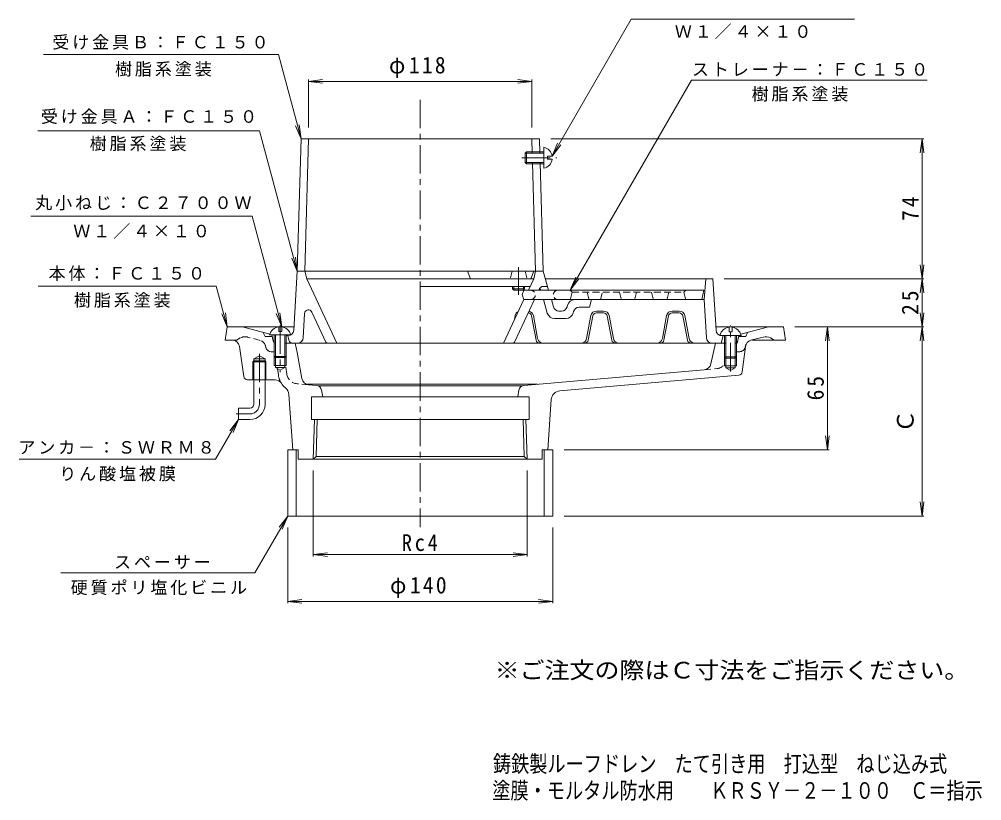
# Model space of a CAD drawing. Units: millimetres, scale not verified. Extents: x -287 to 222, y -345 to 402.
# Drawn here: x -287 to 222, y -345 to 67 of the extents above; entities that cross this region are included whole.
import ezdxf
from ezdxf.enums import TextEntityAlignment as Align

# ---------------------------------------------------------------- set-up
doc = ezdxf.new("R2010")
doc.units = ezdxf.units.MM
doc.header["$LTSCALE"] = 3
doc.linetypes.add('CHAIN1', pattern=[8, 5, -1, 1, -1])
doc.linetypes.add('DASHED1', pattern=[1.8, 1.2, -0.6])
for name, color, linetype, lineweight in [('0-0_通り芯', 3, 'Continuous', 9), ('0-1_躯体', 2, 'Continuous', 9), ('0-2_仕上', 4, 'Continuous', 9), ('0-3_建具', 4, 'Continuous', 9), ('0-4_その他', 7, 'Continuous', 9), ('0-5_寸法', 7, 'Continuous', 9), ('0-6_ハッチ', 4, 'Continuous', 9), ('0-B', 6, 'Continuous', 5)]:
    doc.layers.add(name, color=color, linetype=linetype, lineweight=lineweight)
doc.layers.add('F-5_F-5ﾚｲﾔ', color=6, linetype='Continuous')
doc.styles.add('ＭＳ ゴシック', font='')
doc.styles.get('ＭＳ ゴシック').set_extended_font_data('MS Gothic')

msp = doc.modelspace()

# ---------------------------------------------------------------- linework, layer by layer
at = {"layer": '0-0_通り芯', "linetype": 'CHAIN1'}
for p, q in [((-74.854, 24.894), (-74.854, -200.859)), ((-159.854, -109.349), (-159.854, -136.056)), ((-164.854, -141.056), (-172.106, -141.056))]:
    msp.add_line(p, q, dxfattribs=at)
at = {"layer": '0-0_通り芯'}
for p, q in [((-176.854, -95.056), (-177.854, -102.056)), ((-176.854, -95.056), (-141.58, -95.056)), ((-168.854, -95.056), (-154.328, -98.948)), ((81.367, -95.056), (117.146, -95.056)), ((109.146, -95.056), (94.553, -98.966)), ((-153.322, -99.352), (-152.615, -102.534)), ((93.567, -99.566), (92.646, -103.709)), ((99.914, -102.188), (106.425, -100.444)), ((110.219, -100.943), (112.146, -102.056)), ((-174.323, -102.056), (-177.854, -102.056)), ((-168.099, -121.339), (-170.363, -105.49)), ((-146.366, -103.709), (-140.854, -103.709)), ((78.774, -114.587), (81.146, -103.709)), ((86.658, -103.709), (81.146, -103.709)), ((92.646, -103.709), (91.634, -103.709)), ((96.979, -105.565), (95.344, -118.885)), ((-162.854, -112.056), (-159.854, -110.324)), ((-156.854, -112.056), (-159.854, -110.324)), ((-152.029, -110.665), (-152.029, -115.495)), ((-151.342, -111.352), (-151.342, -116.495)), ((-145.679, -110.665), (-145.679, -115.495)), ((85.971, -110.879), (85.971, -115.709)), ((86.658, -111.566), (86.658, -116.709)), ((92.321, -110.879), (92.321, -115.709)), ((-156.354, -113.556), (-163.354, -113.556)), ((-163.354, -123.056), (-163.354, -113.556)), ((-162.854, -136.056), (-162.854, -112.056)), ((-156.854, -112.056), (-162.854, -112.056)), ((-156.854, -136.056), (-156.854, -112.056)), ((-156.854, -113.056), (-156.354, -113.556)), ((-156.354, -123.056), (-156.354, -113.556)), ((-145.679, -115.495), (-152.029, -115.495)), ((-151.342, -116.495), (-148.854, -117.932)), ((-146.366, -116.495), (-148.854, -117.932)), ((92.321, -115.709), (85.971, -115.709)), ((86.658, -116.709), (89.146, -118.146)), ((91.634, -116.709), (89.146, -118.146)), ((75.214, -117.72), (-20.052, -126.054)), ((93.533, -120.634), (-1.099, -128.913)), ((-151.583, -123.056), (-166.119, -123.056)), ((-12.853, -125.425), (-134.943, -125.425)), ((-129.656, -126.054), (-133.828, -125.689)), ((-128.807, -126.256), (-127.209, -126.256)), ((-20.9, -126.256), (-127.209, -126.256)), ((-144.247, -130.818), (-142.203, -160.056)), ((-132.354, -132.056), (-17.354, -132.056)), ((-126.961, -128.533), (-126.354, -132.056)), ((-22.746, -128.533), (-23.354, -132.056)), ((-17.354, -132.056), (-17.354, -144.056)), ((-5.652, -133.546), (-7.504, -160.056)), ((-170.854, -138.056), (-170.854, -144.056)), ((-164.854, -138.056), (-170.854, -138.056)), ((-164.854, -144.056), (-170.854, -144.056)), ((-131.369, -165.056), (-130.713, -144.056)), ((-129.844, -163.577), (-129.234, -144.056)), ((-19.864, -163.577), (-20.474, -144.056)), ((-18.339, -165.056), (-18.995, -144.056)), ((-139.354, -160.056), (-142.203, -160.056)), ((-10.354, -160.056), (-7.504, -160.056)), ((-10.354, -160.056), (-10.354, -165.056)), ((-129.844, -163.577), (-131.369, -165.056)), ((-19.864, -163.577), (-129.844, -163.577)), ((-19.864, -163.577), (-18.339, -165.056))]:
    msp.add_line(p, q, dxfattribs=at)
at = {"layer": '0-0_通り芯', "linetype": 'DASHED1'}
for p, q in [((-169.927, -100.943), (-171.854, -102.056)), ((-159.498, -102.221), (-166.133, -100.444)), ((-174.323, -102.056), (-171.854, -102.056)), ((-156.486, -105.86), (-156.628, -105.217)), ((96.778, -105.86), (97.146, -104.203)), ((-153.557, -108.209), (-152.029, -108.209)), ((93.85, -108.209), (92.321, -108.209)), ((-145.365, -119.909), (-145.907, -115.495)), ((-150.239, -117.132), (-149.831, -120.458)), ((75.214, -117.72), (82.009, -117.125)), ((-133.828, -125.689), (-139.932, -125.155))]:
    msp.add_line(p, q, dxfattribs=at)
at = {"layer": '0-0_通り芯'}
for points in [[(100.408, -102.056), (118.146, -102.056), (117.146, -95.056)], [(-157.854, -98.003), (-156.854, -100.209), (-153.132, -100.209)], [(98.146, -98.003), (97.146, -100.209), (93.424, -100.209)], [(-137.405, -122.43), (-139.934, -108.701), (-140.854, -103.709)], [(-146.366, -111.352), (-146.366, -116.495), (-151.342, -116.495)], [(91.634, -111.566), (91.634, -116.709), (86.658, -116.709)], [(-156.854, -113.056), (-162.854, -113.056), (-163.354, -113.556)], [(-132.354, -132.056), (-132.354, -144.056), (-17.354, -144.056)], [(-139.354, -160.056), (-139.354, -165.056), (-10.354, -165.056)]]:
    msp.add_lwpolyline(points, dxfattribs=at)
at = {"layer": '0-0_通り芯', "linetype": 'DASHED1'}
for centre, radius, start, end in [((-167.427, -105.273), 5, 75.00006, 120.00027), ((-160.533, -106.085), 4, 12.52866, 74.99944), ((-153.557, -105.209), 3, 192.52892, 270), ((93.85, -105.209), 3, 270, 347.47108), ((81.573, -112.144), 5, 275.00038, 331.60214), ((-139.409, -119.178), 10.5, 186.99995, 212.9081), ((-139.409, -119.178), 6, 186.99995, 265.00014)]:
    msp.add_arc(centre, radius, start, end, dxfattribs=at)
at = {"layer": '0-0_通り芯'}
for centre, radius, start, end in [((107.719, -105.273), 5, 59.99997, 105.00021), ((-174.323, -106.056), 4, 8.12997, 90), ((-151.151, -102.209), 1.5, 192.5282, 262.67474), ((100.949, -106.052), 4, 105.00003, 172.9998), ((74.865, -113.735), 4, 274.9998, 347.69513), ((-166.119, -121.056), 2, 188.13071, 270), ((93.358, -118.642), 2, 275.00128, 353.00052), ((-151.583, -127.056), 4, 32.908, 90), ((-139.409, -119.178), 10.5, 212.9081, 230.66296), ((-133.472, -121.705), 4, 190.43707, 265.00014), ((-129.918, -129.043), 3, 9.78178, 85.00014), ((-19.79, -129.043), 3, 94.99986, 170.21814), ((-149.235, -131.166), 5, 3.99803, 50.66273), ((-0.664, -133.894), 5, 95.00015, 176.00197), ((-164.854, -136.056), 8, 270, 0), ((-164.854, -136.056), 2, 270, 0)]:
    msp.add_arc(centre, radius, start, end, dxfattribs=at)
at = {"layer": '0-0_通り芯', "linetype": 'CHAIN1'}
msp.add_arc((-164.854, -136.056), 5, 270, 0, dxfattribs=at)
at = {"layer": '0-1_躯体'}
for p, q in [((-135.854, -65.709), (-134.854, -69.709)), ((-49.854, -65.709), (-48.354, -69.709)), ((-14.854, -65.709), (-16.354, -69.709)), ((-6.997, -75.709), (-9.854, -65.709)), ((-8.711, -69.709), (79.846, -69.709)), ((75.146, -80.709), (76.146, -69.709)), ((81.477, -96.889), (79.846, -69.709)), ((-16.736, -73.709), (-74.854, -73.709)), ((-7.568, -73.709), (-9.941, -73.709)), ((-9.728, -80.709), (-7.7, -87.808)), ((-4.475, -84.533), (-5.568, -80.709)), ((15.646, -80.709), (14.646, -84.709)), ((73.946, -80.709), (75.146, -80.709)), ((76.357, -100.889), (75.146, -80.709)), ((2.889, -83.739), (2.714, -84.437)), ((9.112, -84.709), (14.646, -84.709)), ((-136.688, -100.885), (-135.929, -87.989)), ((-25.065, -91.407), (-24.643, -89.156)), ((-13.66, -102.078), (-16.048, -89.34)), ((-12.795, -101.262), (-15.065, -89.156)), ((-3.854, -90.709), (2.146, -90.709)), ((-1.591, -86.709), (-0.196, -86.709)), ((6.027, -87.679), (6.201, -86.981)), ((13.088, -101.262), (15.357, -89.156)), ((13.952, -102.078), (16.34, -89.34)), ((21.986, -86.709), (18.306, -86.709)), ((18.306, -87.709), (21.986, -87.709)), ((26.34, -102.078), (23.952, -89.34)), ((27.205, -101.262), (24.935, -89.156)), ((53.088, -101.262), (55.357, -89.156)), ((53.952, -102.078), (56.34, -89.34)), ((61.986, -86.709), (58.306, -86.709)), ((58.306, -87.709), (61.986, -87.709)), ((66.34, -102.078), (63.952, -89.34)), ((67.205, -101.262), (64.935, -89.156)), ((-144.683, -99.709), (-145.679, -99.709)), ((-144.233, -102.194), (-144.854, -99.709)), ((84.146, -103.709), (85.146, -99.709)), ((84.472, -99.709), (85.971, -99.709)), ((-140.854, -103.709), (81.146, -103.709))]:
    msp.add_line(p, q, dxfattribs=at)
at = {"layer": '0-1_躯体', "linetype": 'DASHED1'}
for p, q in [((-49.854, -65.709), (-14.854, -65.709)), ((-26.354, -65.709), (-27.354, -69.709)), ((-19.354, -65.709), (-18.354, -69.709))]:
    msp.add_line(p, q, dxfattribs=at)
at = {"layer": '0-1_躯体'}
for points in [[(-141.688, -96.885), (-139.854, -65.709), (-9.854, -65.709)], [(-134.854, -69.709), (-14.854, -69.709), (-13.854, -65.709)]]:
    msp.add_lwpolyline(points, dxfattribs=at)
for centre, radius, start, end in [((-13.991, -76.709), 3, 19.47377, 40.35425), ((6.769, -84.709), 4, 90, 165.96428), ((-1.591, -83.709), 3, 195.94618, 270), ((-0.196, -83.709), 3, 270, 345.9641), ((9.112, -87.709), 3, 90, 165.9641), ((-21.694, -89.709), 3, 115.66066, 169.38043), ((-18.014, -89.709), 2, 10.61957, 83.96979), ((-18.014, -89.709), 3, 10.61957, 77.44492), ((-3.854, -86.709), 4, 195.94569, 270), ((2.146, -86.709), 4, 270, 345.96428), ((18.306, -89.709), 3, 90, 169.38043), ((18.306, -89.709), 2, 90, 169.38043), ((21.986, -89.709), 3, 10.61957, 90), ((21.986, -89.709), 2, 10.61957, 90), ((58.306, -89.709), 3, 90, 169.38043), ((58.306, -89.709), 2, 90, 169.38043), ((61.986, -89.709), 3, 10.61957, 90), ((61.986, -89.709), 2, 10.61957, 90), ((-144.683, -96.709), 3, 270, 356.63333), ((-139.682, -100.709), 3, 270, 356.63333), ((-9.847, -100.709), 3, 190.61957, 270), ((10.139, -100.709), 3, 270, 349.38043), ((30.153, -100.709), 3, 190.61957, 270), ((50.139, -100.709), 3, 270, 349.38043), ((70.153, -100.709), 3, 190.61957, 270), ((79.352, -100.709), 3, 183.43352, 270), ((84.472, -96.709), 3, 183.43343, 270), ((-142.292, -101.709), 2, 194.03572, 270), ((-11.694, -101.709), 2, 190.61992, 270), ((11.986, -101.709), 2, 270, 349.38008), ((28.306, -101.709), 2, 190.61992, 270), ((51.986, -101.709), 2, 270, 349.38008), ((68.306, -101.709), 2, 190.61992, 270)]:
    msp.add_arc(centre, radius, start, end, dxfattribs=at)
at = {"layer": '0-2_仕上'}
for p, q in [((-137.854, 4.291), (-139.854, -65.709)), ((-137.854, 4.291), (-11.854, 4.291)), ((-133.854, 4.291), (-135.854, -65.709)), ((-15.854, 4.291), (-15.639, -3.221)), ((-11.854, 4.291), (-11.639, -3.221)), ((-15.497, -8.197), (-13.854, -65.709)), ((-11.497, -8.197), (-9.854, -65.709)), ((-118.854, -103.709), (-134.854, -69.709)), ((-17.677, -75.709), (-14.854, -69.709)), ((-12.151, -75.709), (-11.751, -74.857)), ((-30.854, -103.709), (-20.03, -80.709)), ((-25.058, -103.135), (-14.504, -80.709)), ((-124.65, -103.135), (-132.123, -87.255))]:
    msp.add_line(p, q, dxfattribs=at)
for centre, radius, start, end in [((-9.941, -75.709), 2, 90, 154.79889), ((-133.933, -88.106), 2, 25.20126, 176.63335), ((-123.745, -102.709), 1, 205.20079, 270), ((-25.962, -102.709), 1, 270, 334.79921)]:
    msp.add_arc(centre, radius, start, end, dxfattribs=at)
at = {"layer": '0-3_建具'}
for p, q in [((-140.354, -160.056), (-140.354, -195.056)), ((-9.354, -160.056), (-9.354, -195.056)), ((-7.504, -160.056), (-4.854, -160.056)), ((-4.854, -160.056), (-4.854, -195.056)), ((-144.854, -195.056), (-4.854, -195.056))]:
    msp.add_line(p, q, dxfattribs=at)
msp.add_lwpolyline([(-142.203, -160.056), (-144.854, -160.056), (-144.854, -195.056)], dxfattribs=at)
at = {"layer": '0-4_その他'}
for p, q in [((-133.854, 34.654), (-126.418, 35.633)), ((-15.854, 34.654), (-23.29, 35.633)), ((-133.854, 35.554), (-133.854, 10.291)), ((-133.854, 34.654), (-15.854, 34.654)), ((-133.854, 34.654), (-126.418, 33.675)), ((-15.854, 34.654), (-23.29, 33.675)), ((-15.854, 35.554), (-15.854, 10.291)), ((191.22, 4.291), (-5.854, 4.291)), ((190.32, 4.291), (189.341, -3.145)), ((190.32, -69.709), (190.32, 4.291)), ((190.32, 4.291), (191.299, -3.145)), ((190.32, -69.709), (189.341, -62.273)), ((190.32, -69.709), (191.299, -62.273)), ((191.22, -69.709), (85.846, -69.709)), ((190.32, -69.709), (189.341, -77.145)), ((190.32, -95.056), (190.32, -69.709)), ((190.32, -69.709), (191.299, -77.145)), ((190.32, -95.056), (189.341, -87.62)), ((190.32, -95.056), (191.299, -87.62)), ((191.22, -95.056), (123.146, -95.056)), ((140.309, -95.056), (139.33, -102.492)), ((140.309, -160.056), (140.309, -95.056)), ((140.309, -95.056), (141.288, -102.492)), ((190.32, -95.056), (189.341, -102.492)), ((190.32, -195.056), (190.32, -95.056)), ((190.32, -95.056), (191.299, -102.492)), ((140.309, -160.056), (139.33, -152.62)), ((140.309, -160.056), (141.288, -152.62)), ((141.209, -160.056), (1.146, -160.056)), ((-131.369, -216.353), (-131.369, -171.056)), ((-18.339, -216.353), (-18.339, -171.056)), ((190.32, -195.056), (189.341, -187.62)), ((190.32, -195.056), (191.299, -187.62)), ((191.22, -195.056), (1.146, -195.056)), ((-144.854, -241.051), (-144.854, -201.056)), ((-4.854, -241.051), (-4.854, -201.056)), ((-131.369, -215.453), (-123.933, -214.474)), ((-131.369, -215.453), (-18.339, -215.453)), ((-131.369, -215.453), (-123.933, -216.432)), ((-18.339, -215.453), (-25.775, -214.474)), ((-18.339, -215.453), (-25.775, -216.432)), ((-144.854, -240.151), (-137.418, -239.172)), ((-144.854, -240.151), (-4.854, -240.151)), ((-144.854, -240.151), (-137.418, -241.13)), ((-4.854, -240.151), (-12.29, -239.172)), ((-4.854, -240.151), (-12.29, -241.13))]:
    msp.add_line(p, q, dxfattribs=at)
at = {"layer": '0-5_寸法'}
for p, q in [((-5.14, -4.919), (36.653, 67.468)), ((36.653, 67.468), (154.685, 67.468)), ((-149.772, 48.772), (-274.013, 48.772)), ((-137.854, 4.291), (-149.772, 48.772)), ((4.446, -75.709), (68.532, 35.291)), ((68.532, 35.291), (193.102, 35.291)), ((-137.854, 4.291), (-140.724, 11.22)), ((-137.854, 4.291), (-138.833, 11.727)), ((-277.009, 8.425), (-159.718, 8.425)), ((-139.854, -65.709), (-159.718, 8.425)), ((-5.14, -4.919), (-2.27, 2.01)), ((-5.14, -4.919), (-0.574, 1.031)), ((-163.72, -36.597), (-280.615, -36.597)), ((-148.064, -95.027), (-163.72, -36.597)), ((-139.854, -65.709), (-142.724, -58.78)), ((-139.854, -65.709), (-140.833, -58.273)), ((4.446, -75.709), (7.316, -68.78)), ((4.446, -75.709), (9.012, -69.759)), ((-182.607, -73.585), (-276.781, -73.585)), ((-176.854, -95.056), (-182.607, -73.585)), ((-176.854, -95.056), (-179.724, -88.127)), ((-176.854, -95.056), (-177.833, -87.62)), ((-148.064, -95.027), (-150.934, -88.098)), ((-148.064, -95.027), (-149.043, -87.591)), ((-170.854, -144.056), (-182.978, -165.056)), ((-170.854, -144.056), (-175.419, -150.006)), ((-170.854, -144.056), (-173.724, -150.985)), ((-182.978, -165.056), (-286.741, -165.056)), ((-144.854, -195.056), (-162.174, -225.056)), ((-144.854, -195.056), (-149.42, -201.006)), ((-144.854, -195.056), (-147.724, -201.985)), ((-162.174, -225.056), (-264.828, -225.056))]:
    msp.add_line(p, q, dxfattribs=at)
at = {"layer": '0-6_ハッチ'}
for p, q in [((-19.465, -3.221), (-18.778, -2.534)), ((-19.465, -3.221), (-19.465, -8.197)), ((-9.465, -3.221), (-19.465, -3.221)), ((-18.778, -2.534), (-18.778, -8.884)), ((-9.465, -2.534), (-18.778, -2.534)), ((-9.465, -0.119), (-9.465, -11.299)), ((-7.685, -4.919), (-7.685, -6.499)), ((-5.14, -4.919), (-7.685, -4.919)), ((-19.465, -8.197), (-18.778, -8.884)), ((-9.465, -8.197), (-19.465, -8.197)), ((-9.465, -8.884), (-18.778, -8.884)), ((-5.14, -6.499), (-7.685, -6.499)), ((-26.029, -73.709), (-26.029, -75.022)), ((-26.029, -75.022), (-19.679, -75.022)), ((-25.342, -75.709), (-26.029, -75.022)), ((-25.342, -73.709), (-25.342, -75.709)), ((-25.342, -75.709), (-20.366, -75.709)), ((-20.366, -73.709), (-20.366, -75.709)), ((-20.366, -75.709), (-19.679, -75.022)), ((-19.679, -73.709), (-19.679, -75.022)), ((-149.644, -95.027), (-149.644, -97.572)), ((-148.064, -95.027), (-148.064, -97.572)), ((88.356, -95.24), (88.356, -97.786)), ((89.936, -95.24), (89.936, -97.786)), ((-154.444, -99.352), (-143.264, -99.352)), ((-152.029, -99.352), (-152.029, -110.665)), ((-151.342, -99.352), (-151.342, -111.352)), ((-149.644, -97.572), (-148.064, -97.572)), ((-146.366, -99.352), (-146.366, -111.352)), ((-145.679, -99.352), (-145.679, -110.665)), ((83.556, -99.566), (94.736, -99.566)), ((85.971, -99.566), (85.971, -110.879)), ((86.658, -99.566), (86.658, -111.566)), ((88.356, -97.786), (89.936, -97.786)), ((91.634, -99.566), (91.634, -111.566)), ((92.321, -99.566), (92.321, -110.879)), ((-152.029, -110.665), (-145.679, -110.665)), ((-151.342, -111.352), (-152.029, -110.665)), ((-151.342, -111.352), (-146.366, -111.352)), ((-146.366, -111.352), (-145.679, -110.665)), ((85.971, -110.879), (92.321, -110.879)), ((86.658, -111.566), (85.971, -110.879)), ((86.658, -111.566), (91.634, -111.566)), ((91.634, -111.566), (92.321, -110.879))]:
    msp.add_line(p, q, dxfattribs=at)
at = {"layer": '0-6_ハッチ', "linetype": 'CHAIN1'}
for p, q in [((-21.197, -5.709), (-2.701, -5.709)), ((-22.854, -63.522), (-22.854, -78.085)), ((-148.854, -94.25), (-148.854, -119.013)), ((89.146, -118.606), (89.146, -94.342))]:
    msp.add_line(p, q, dxfattribs=at)
at = {"layer": '0-6_ハッチ'}
for centre, start, end in [((-10.842, -5.709), 7.88722, 76.16019), ((-10.842, -5.709), 283.8396, 352.11278), ((-148.854, -100.729), 97.88722, 166.16019), ((-148.854, -100.729), 13.8396, 82.11278), ((89.146, -100.943), 97.88722, 166.16019), ((89.146, -100.943), 13.83981, 82.11278)]:
    msp.add_arc(centre, 5.757, start, end, dxfattribs=at)
at = {"layer": '0-B'}
for p, q in [((-20.054, -75.709), (74.946, -75.709)), ((74.946, -75.709), (73.946, -80.709)), ((-20.054, -80.709), (73.946, -80.709))]:
    msp.add_line(p, q, dxfattribs=at)
at = {"layer": '0-B', "linetype": 'DASHED1'}
for p, q in [((5.446, -76.709), (64.446, -76.709)), ((13.446, -76.709), (14.446, -80.709)), ((20.446, -80.709), (21.446, -76.709)), ((30.446, -76.709), (31.446, -80.709)), ((39.446, -76.709), (38.446, -80.709)), ((47.446, -76.709), (48.446, -80.709)), ((56.446, -76.709), (55.446, -80.709))]:
    msp.add_line(p, q, dxfattribs=at)
at = {"layer": '0-B'}
msp.add_lwpolyline([(-20.054, -75.709), (-21.054, -78.209), (-20.054, -80.709)], dxfattribs=at)
at = {"layer": '0-B', "linetype": 'DASHED1'}
for points in [[(4.446, -75.709), (5.446, -76.709), (4.446, -80.709)], [(65.446, -75.709), (64.446, -76.709), (65.446, -80.709)]]:
    msp.add_lwpolyline(points, dxfattribs=at)
for centre, start, end in [((-16.554, -78.209), 270, 90), ((-2.054, -78.209), 90, 270)]:
    msp.add_arc(centre, 2.5, start, end, dxfattribs=at)

# ---------------------------------------------------------------- texts
at = {"layer": '0-4_その他', "color": 2, "style": 'ＭＳ ゴシック'}
msp.add_text('Ｃ', height=8.798, rotation=90, dxfattribs=at).set_placement((188.52, -151.056), align=Align.BOTTOM_LEFT)
at = {"layer": '0-4_その他', "color": 2, "char_height": 8.798, "attachment_point": 7, "style": 'ＭＳ ゴシック'}
for s, insert in [('\\T1.21;\\W0.95;φ118', (-91.354, 36.454)), ('\\T1.27;\\W0.9;Rc4', (-84.604, -213.653)), ('\\T1.21;\\W0.95;φ140', (-90.812, -238.351))]:
    msp.add_mtext(s, dxfattribs=dict(at, insert=insert))
at = {"layer": '0-4_その他', "color": 2, "char_height": 8.798, "attachment_point": 7, "rotation": 90, "style": 'ＭＳ ゴシック'}
for s, insert in [('\\T1.27;\\W0.95;74', (188.52, -39.084)), ('\\T1.27;\\W0.95;25', (188.52, -88.757)), ('\\T1.27;\\W0.95;65', (138.509, -133.931))]:
    msp.add_mtext(s, dxfattribs=dict(at, insert=insert))
at = {"layer": '0-5_寸法', "char_height": 6.598, "attachment_point": 7, "style": 'ＭＳ ゴシック'}
for s, insert in [('\\T1.17;Ｗ１／４×１０', (59.669, 56.899)), ('\\T1.17;受け金具Ｂ：ＦＣ１５０', (-269.28, 51.331)), ('\\T1.17;樹脂系塗装', (-236.146, 37.131)), ('\\T1.17;ストレーナ－：ＦＣ１５０', (68.73, 37.313)), ('\\T1.17;樹脂系塗装', (100.261, 23.936)), ('\\T1.17;受け金具Ａ：ＦＣ１５０', (-275.331, 12.049)), ('\\T1.17;樹脂系塗装', (-249.533, -2.283)), ('\\T1.17;丸小ねじ：Ｃ２７００Ｗ', (-278.324, -33.538)), ('\\T1.17;Ｗ１／４×１０', (-258.168, -48.527)), ('\\T1.17;本体：ＦＣ１５０', (-271.259, -70.815)), ('\\T1.17;樹脂系塗装', (-257.848, -85.015)), ('\\T1.17;アンカ－：ＳＷＲＭ８', (-287.221, -162.403)), ('\\T1.17;りん酸塩被膜', (-265.609, -176.768)), ('\\T1.17;スペーサー', (-236.66, -223.094)), ('\\T1.17;硬質ポリ塩化ビニル', (-259.574, -236.857))]:
    msp.add_mtext(s, dxfattribs=dict(at, insert=insert))
at = {"layer": 'F-5_F-5ﾚｲﾔ', "color": 2, "style": 'ＭＳ ゴシック', "width": 1.1}
msp.add_text('※ご注文の際はＣ寸法をご指示ください。', height=8.798, dxfattribs=at).set_placement((-35.558, -283.537), align=Align.BOTTOM_LEFT)
at = {"layer": 'F-5_F-5ﾚｲﾔ', "style": 'ＭＳ ゴシック', "width": 0.8}
for s, p in [('鋳鉄製ルーフドレン\u3000たて引き用\u3000打込型\u3000ねじ込み式', (-36.416, -333.003)), ('塗膜・モルタル防水用\u3000\u3000ＫＲＳＹ－２－１００\u3000Ｃ＝指示', (-36.77, -347.116))]:
    msp.add_text(s, height=8.798, dxfattribs=at).set_placement(p, align=Align.BOTTOM_LEFT)

doc.saveas('drawing.dxf')
